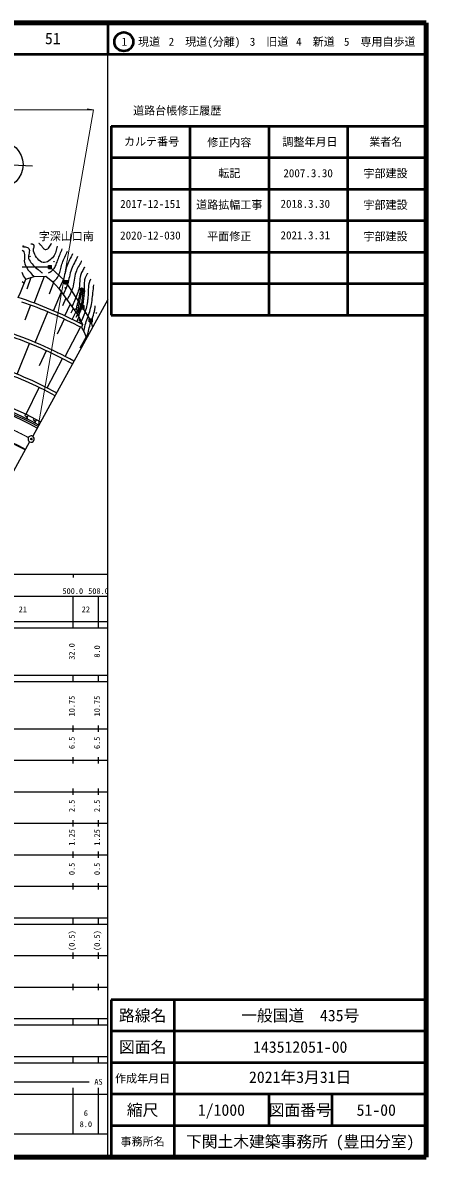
# Model space of a CAD drawing. Units: millimetres, scale not verified. Extents: x 40000 to 680000, y 20000 to 380000.
# Drawn here: x 551952 to 680000, y 20000 to 380000 of the extents above; entities that cross this region are included whole.
import ezdxf
from ezdxf.enums import TextEntityAlignment as Align

# ---------------------------------------------------------------- set-up
doc = ezdxf.new("R2010")
doc.units = ezdxf.units.MM
doc.header["$LTSCALE"] = 1000
doc.header["$PDMODE"] = 32
doc.header["$PDSIZE"] = 500
doc.linetypes.add('CHAIN', pattern=[18.5, 12, -1.5, 3.5, -1.5])
for name, color, linetype, lineweight in [('M-BGD', 7, 'Continuous', 25), ('M-BMK', 2, 'CHAIN', 13), ('M-BMK-HTXT', 7, 'Continuous', 13), ('M-BMK-ROW', 30, 'Continuous', 25), ('M-BMK-SRVR', 3, 'Continuous', 25), ('M-STR-HTXT', 7, 'Continuous', 13), ('M-TTL', 2, 'Continuous', 140), ('M-TTL-BAND', 7, 'Continuous', 25), ('M-TTL-FRAM', 2, 'Continuous', 50), ('M-TTL-LINE', 7, 'Continuous', 50)]:
    doc.layers.add(name, color=color, linetype=linetype, lineweight=lineweight)
doc.layers.add('M-OTRS', color=6, linetype='Continuous')
doc.layers.add('M-TTL-TXT', color=7, linetype='Continuous')
doc.styles.add('ＭＳ ゴシック', font='')
doc.styles.get('ＭＳ ゴシック').set_extended_font_data('MS Gothic')

msp = doc.modelspace()

# ---------------------------------------------------------------- linework, layer by layer
at = {"layer": 'M-BGD'}
for p, q in [((555088, 334446), (534111, 335468)), ((554583, 299170), (553310, 295494)), ((555626, 291028), (558831, 299553)), ((561766, 297542), (560306, 293917)), ((570288, 295410), (570651, 295065)), ((570512, 295664), (570731, 295123)), ((570915, 295640), (570809, 295179)), ((570981, 295088), (571290, 295442)), ((579000, 292196), (555125, 248769)), ((561676, 288591), (564254, 294582)), ((565668, 292575), (564590, 290166)), ((570638, 295056), (569472, 288833)), ((569745, 291764), (570010, 291703)), ((569857, 292451), (570138, 292390)), ((570047, 293116), (570263, 293053)), ((570115, 293745), (570376, 293660)), ((570245, 295020), (570615, 294936)), ((570264, 294408), (570501, 294325)), ((570809, 295179), (570638, 295056)), ((570800, 291401), (571054, 294956)), ((570966, 295114), (570809, 295179)), ((571157, 291901), (570837, 291921)), ((571208, 292388), (570874, 292431)), ((571253, 292880), (570908, 292911)), ((571317, 293404), (570945, 293428)), ((570966, 295114), (571054, 294956)), ((571364, 293930), (570984, 293978)), ((571422, 294484), (571024, 294526)), ((571527, 295009), (571047, 294850)), ((554399, 290417), (552623, 285597)), ((555899, 278549), (559948, 288237)), ((565358, 286943), (567058, 290601)), ((567928, 289366), (567220, 287878)), ((567668, 285843), (568789, 288144)), ((569330, 288342), (568879, 288016)), ((568981, 288925), (569358, 288437)), ((569219, 289582), (569597, 289500)), ((569472, 288833), (569330, 288342)), ((569410, 290344), (569741, 290268)), ((569550, 287814), (570800, 291401)), ((569577, 291070), (569875, 290983)), ((569950, 287946), (569639, 288068)), ((570126, 288431), (569809, 288556)), ((570287, 288861), (569953, 288969)), ((570429, 289303), (570121, 289452)), ((570604, 289748), (570268, 289874)), ((570747, 290160), (570414, 290294)), ((570888, 290558), (570557, 290703)), ((571013, 290986), (570703, 291122)), ((571121, 291450), (570808, 291517)), ((565142, 285940), (562921, 281183)), ((569321, 287389), (568861, 286458)), ((569097, 285137), (569811, 286561)), ((569550, 287814), (569195, 287568)), ((569248, 287605), (569627, 286935)), ((569749, 287425), (569429, 287730)), ((570080, 285973), (569811, 285442)), ((569989, 284685), (570347, 285388)), ((565410, 274109), (570238, 283433)), ((570878, 284228), (570564, 283263)), ((550196, 268460), (554131, 278195)), ((572064, 280323), (570120, 276765)), ((559386, 275932), (557202, 271158)), ((563104, 275167), (563024, 275213)), ((559741, 264093), (564535, 273435)), ((553007, 255744), (557161, 264266)), ((552809, 255834), (552601, 255379)), ((552601, 255379), (552788, 255295)), ((552788, 255295), (553468, 254939)), ((553468, 254939), (553700, 255382)), ((555473, 254456), (555241, 254012)), ((555241, 254012), (556127, 253549)), ((556127, 253549), (556359, 253992)), ((554161, 247016), (531062, 205000))]:
    msp.add_line(p, q, dxfattribs=at)
for points in [[(562913, 309112), (562795, 308679), (562686, 308238), (562575, 307795), (562454, 307357), (562313, 306930), (562142, 306520), (561932, 306133), (561672, 305777), (561355, 305418), (561005, 305060), (560626, 304722), (560224, 304419), (559801, 304171), (559363, 303995), (558915, 303907), (558460, 303926), (557962, 304070), (557503, 304314), (557083, 304642), (556703, 305040), (556361, 305490), (556058, 305979), (555794, 306489), (555568, 307006), (555382, 307513), (555343, 307754), (555367, 308008), (555431, 308269), (555510, 308531), (555580, 308788), (555618, 309036), (555599, 309267), (555500, 309477), (555412, 309566), (555305, 309630), (555183, 309673), (555050, 309698), (554911, 309711), (554769, 309714), (554630, 309712), (554497, 309708)], [(557039, 310179), (557045, 310169), (557052, 310159), (557058, 310149), (557065, 310139), (557072, 310129), (557079, 310119), (557086, 310109), (557093, 310100), (557175, 309992), (557259, 309885), (557344, 309779), (557431, 309674), (557519, 309571), (557610, 309470), (557703, 309372), (557799, 309276), (557973, 309092), (558143, 308887), (558316, 308677), (558493, 308477), (558678, 308299), (558876, 308160), (559090, 308073), (559322, 308053), (559635, 308126), (559912, 308282), (560158, 308505), (560380, 308777), (560582, 309082), (560771, 309401), (560953, 309717), (561132, 310013)], [(551815, 307804), (552060, 307589), (552260, 307329), (552449, 306894), (552534, 306427), (552545, 305937), (552516, 305433), (552476, 304924), (552457, 304420), (552491, 303928), (552609, 303459), (552811, 302981), (553049, 302518), (553318, 302070), (553614, 301637), (553934, 301218), (554272, 300813), (554626, 300421), (554991, 300041), (555363, 299674), (555545, 299509)], [(551938, 308950), (552242, 308905), (552554, 308877), (552865, 308848), (553163, 308802), (553439, 308724), (553681, 308596), (553880, 308403), (554046, 308063), (554091, 307688), (554051, 307286), (553962, 306868), (553861, 306442), (553783, 306020), (553765, 305610), (553843, 305223), (554046, 304754), (554295, 304310), (554585, 303888), (554909, 303485), (555261, 303100), (555635, 302730), (556023, 302373), (556421, 302026), (556821, 301687), (557217, 301354), (557340, 301251), (557462, 301147), (557586, 301044), (557711, 300943), (557838, 300845), (557968, 300751), (558100, 300662), (558237, 300578)], [(560114, 300621), (560363, 300750), (560608, 300889), (560847, 301041), (561078, 301204), (561300, 301378), (561511, 301564), (561709, 301763), (561894, 301973), (562115, 302281), (562300, 302611), (562457, 302958), (562593, 303318), (562718, 303684), (562840, 304053), (562965, 304419), (563103, 304777), (563284, 305215), (563462, 305655), (563640, 306095), (563815, 306536), (563990, 306977), (564165, 307418), (564340, 307859), (564515, 308300)], [(561537, 297790), (561819, 297958), (562116, 298169), (562358, 298381), (562576, 298618), (562772, 298876), (562951, 299151), (563114, 299437), (563266, 299730), (563409, 300027), (563546, 300323), (563716, 300737), (563855, 301163), (563973, 301596), (564077, 302035), (564176, 302475), (564279, 302914), (564396, 303349), (564533, 303777), (564709, 304249), (564897, 304717), (565095, 305181), (565299, 305643), (565507, 306102), (565717, 306561), (565927, 307020), (566134, 307481)], [(567759, 306658), (567527, 306176), (567290, 305696), (567053, 305216), (566818, 304735), (566589, 304252), (566368, 303766), (566158, 303274), (565964, 302777), (565785, 302245), (565633, 301704), (565499, 301156), (565374, 300606), (565249, 300056), (565116, 299509), (564966, 298969), (564788, 298438), (564576, 297920), (564376, 297472), (564173, 297015), (563959, 296560), (563726, 296117), (563468, 295697)], [(569385, 305834), (569128, 305331), (568865, 304830), (568600, 304330), (568337, 303828), (568082, 303324), (567836, 302815), (567606, 302300), (567394, 301777), (567195, 301197), (567027, 300606), (566881, 300008), (566750, 299405), (566623, 298800), (566493, 298197), (566349, 297599), (566184, 297009), (565988, 296430), (565752, 295866), (565532, 295382), (565307, 294888), (565073, 294393), (564821, 293908), (564779, 293836)], [(570564, 304311), (570555, 304293), (570545, 304276), (570536, 304259), (570527, 304241), (570518, 304224), (570509, 304206), (570500, 304189), (570491, 304171), (570272, 303752), (570047, 303335), (569820, 302918), (569597, 302500), (569381, 302078), (569177, 301652), (568990, 301219), (568824, 300777), (568648, 300180), (568513, 299573), (568406, 298957), (568313, 298338), (568221, 297718), (568115, 297103), (567982, 296494), (567808, 295897), (567629, 295398), (567433, 294907), (567223, 294421), (567000, 293940), (566768, 293463), (566528, 292989), (566282, 292517), (566037, 292050)], [(571558, 302430), (571552, 302416), (571545, 302403), (571538, 302390), (571531, 302376), (571525, 302363), (571518, 302349), (571511, 302336), (571505, 302323), (571341, 302007), (571169, 301695), (570993, 301385), (570820, 301073), (570654, 300758), (570501, 300439), (570366, 300112), (570255, 299777), (570148, 299307), (570085, 298829), (570052, 298345), (570036, 297859), (570022, 297371), (569998, 296885), (569950, 296404), (569864, 295928), (569730, 295395), (569577, 294867), (569409, 294343), (569227, 293824), (569035, 293308), (568833, 292794), (568625, 292283), (568413, 291773), (568199, 291263), (567986, 290753), (567776, 290243), (567607, 289822)], [(550556, 292823), (551264, 294405), (552998, 298613), (555545, 299509), (559313, 299559), (561537, 297790), (563468, 295697), (569639, 286938), (570878, 284228)], [(552998, 298613), (552836, 298825), (552535, 299271), (552259, 299734), (552006, 300210), (551775, 300698)], [(572554, 300545), (572550, 300536), (572545, 300527), (572541, 300519), (572536, 300510), (572532, 300501), (572527, 300492), (572523, 300483), (572519, 300474), (572409, 300264), (572293, 300056), (572175, 299849), (572058, 299642), (571947, 299432), (571845, 299219), (571757, 299001), (571685, 298777), (571590, 298365), (571522, 297949), (571477, 297528), (571450, 297105), (571438, 296679), (571438, 296254), (571445, 295828), (571455, 295404)], [(552419, 297207), (552158, 297474), (551833, 297803)], [(573551, 298659), (573549, 298655), (573546, 298651), (573544, 298647), (573542, 298642), (573539, 298638), (573537, 298634), (573535, 298630), (573532, 298625), (573476, 298521), (573418, 298417), (573360, 298314), (573302, 298210), (573247, 298104), (573197, 297998), (573153, 297889), (573116, 297777), (572974, 297186), (572877, 296588), (572813, 295983), (572772, 295374), (572744, 294762), (572718, 294150), (572683, 293539), (572629, 292931), (572597, 292617), (572568, 292303), (572541, 291988), (572512, 291674), (572478, 291360), (572437, 291047), (572387, 290736), (572324, 290428), (572189, 289875), (572040, 289326), (571876, 288780), (571700, 288239), (571513, 287700), (571316, 287165), (571110, 286633), (570897, 286105), (570678, 285579), (570509, 285176), (570478, 285103)], [(571365, 282009), (571466, 282434), (571574, 282992), (571678, 283552), (571795, 284105), (571942, 284644), (572117, 285175), (572301, 285703), (572491, 286229), (572681, 286755), (572870, 287282), (573051, 287811), (573222, 288343), (573378, 288878), (573515, 289420), (573647, 290024), (573763, 290632), (573865, 291242), (573956, 291854), (574038, 292468), (574113, 293083), (574183, 293699), (574251, 294315), (574319, 294932), (574390, 295548), (574465, 296163), (574546, 296777)], [(572191, 280017), (572191, 280018), (572399, 280516), (572564, 281033), (572700, 281565), (572819, 282104), (572934, 282645), (573059, 283182), (573206, 283709), (573396, 284296), (573595, 284881), (573798, 285464), (574001, 286048), (574198, 286633), (574384, 287221), (574556, 287814), (574707, 288411), (574754, 288626), (574794, 288841), (574830, 289057), (574862, 289274), (574891, 289492), (574917, 289710), (574942, 289928), (574967, 290146)], [(570564, 283263), (571365, 282009), (572191, 280017), (572233, 279888)], [(537329, 261900), (540440, 260903), (543073, 259975), (547776, 258125), (553007, 255744), (557631, 253328)]]:
    msp.add_lwpolyline(points, dxfattribs=at)
for centre, radius in [((544557, 334959), 7501), ((552115, 309096), 75), ((554287, 305858), 75), ((561891, 304184), 75), ((565458, 295861), 75), ((575358, 287861), 75), ((553258, 254556), 150), ((555828, 253224), 150)]:
    msp.add_circle(centre, radius, dxfattribs=at)
for centre, radius, start, end in [((570378, 295202), 226, 113.5111, 233.81596), ((570396, 295540), 169, 46.98782, 230.21148), ((570705, 295503), 251, 33.18901, 140.1324), ((570953, 295260), 383, 28.41433, 95.75713), ((571319, 295176), 267, 321.40236, 96.16263), ((506466, 160263), 139700, 62.54388, 71.60276), ((569806, 291382), 387, 99.00492, 233.76519), ((569945, 292084), 377, 103.36178, 238.12205), ((570091, 292744), 374, 96.67135, 231.43162), ((570213, 293416), 343, 106.44439, 241.20466), ((570328, 294046), 368, 99.96163, 234.7219), ((570486, 294722), 384, 128.95125, 234.76295), ((571045, 291683), 245, 287.99454, 62.75481), ((571081, 292155), 265, 286.70721, 61.46748), ((571128, 292644), 268, 287.38026, 62.14053), ((571176, 293156), 286, 285.60399, 60.36426), ((571231, 293676), 286, 287.57407, 62.33434), ((571277, 294219), 302, 286.63261, 61.39288), ((571365, 294768), 290, 281.26688, 56.02715), ((506466, 160263), 138700, 62.47513, 70.95565), ((568676, 288772), 341, 26.60611, 161.36638), ((569237, 289204), 379, 92.71655, 227.47682), ((569473, 289923), 426, 98.53222, 233.29249), ((569645, 290672), 403, 99.65147, 234.41174), ((569937, 288225), 279, 272.61228, 47.37255), ((570117, 288679), 248, 272.14352, 46.90379), ((570266, 289111), 252, 274.8001, 49.56037), ((570423, 289562), 260, 271.15522, 45.91549), ((570590, 289984), 236, 273.41202, 48.17229), ((570735, 290388), 229, 273.1005, 47.86077), ((570862, 290798), 242, 276.40236, 51.16263), ((570970, 291241), 258, 279.52804, 54.28831), ((562784, 286507), 475, 189.58219, 190.23646), ((569564, 287211), 283, 282.84591, 49.13843), ((569741, 287728), 302, 271.56961, 46.32988), ((506466, 160263), 128200, 61.19918, 71.89134), ((506466, 160263), 127200, 61.19918, 71.29614), ((506466, 160263), 116700, 61.19918, 72.27222), ((506466, 160263), 115700, 61.19918, 71.58293), ((506466, 160263), 104000, 61.19918, 84.42002), ((506466, 160263), 104520, 61.19918, 84.42002), ((506466, 160263), 105020, 61.19918, 84.42002), ((506466, 160263), 105020, 61.19918, 84.42002), ((506466, 160263), 96050, 61.19918, 84.42002), ((506466, 160263), 96250, 61.19918, 84.42002), ((506466, 160263), 96250, 61.19918, 84.42002)]:
    msp.add_arc(centre, radius, start, end, dxfattribs=at)
at = {"layer": 'M-BMK'}
msp.add_arc((506466, 160263), 100000, 61.77215, 65.35952, dxfattribs=at)
at = {"layer": 'M-BMK-ROW'}
for p, q in [((551786, 302550), (560119, 302508)), ((560119, 303007), (561119, 303007)), ((560119, 302007), (560119, 303007)), ((560269, 302857), (560969, 302157)), ((560269, 302157), (560969, 302857)), ((561119, 302007), (561119, 303007)), ((560119, 302007), (561119, 302007)), ((565267, 298156), (561119, 302033)), ((565267, 298185), (566267, 298185)), ((565267, 297185), (565267, 298185)), ((565267, 297185), (566267, 297185)), ((565417, 298035), (566117, 297335)), ((565417, 297335), (566117, 298035)), ((570611, 290227), (566091, 297185)), ((566267, 297185), (566267, 298185)), ((570442, 290227), (571442, 290227)), ((570442, 289227), (570442, 290227)), ((570442, 289227), (571442, 289227)), ((570592, 290077), (571292, 289377)), ((570592, 289377), (571292, 290077)), ((573249, 286086), (571253, 289227)), ((571442, 289227), (571442, 290227)), ((573058, 286086), (574058, 286086)), ((573058, 285086), (573058, 286086)), ((573058, 285086), (574058, 285086)), ((573208, 285936), (573908, 285236)), ((573208, 285236), (573908, 285936)), ((574189, 283445), (573711, 285086)), ((574058, 285086), (574058, 286086))]:
    msp.add_line(p, q, dxfattribs=at)
at = {"layer": 'M-BMK-SRVR'}
for start, end in [(61.19918, 241.19918), (241.19918, 61.19918)]:
    msp.add_arc((554643, 247893), 1000, start, end, dxfattribs=at)
at = {"layer": 'M-OTRS'}
msp.add_point((554720, 247903), dxfattribs=at)
at = {"layer": 'M-STR-HTXT'}
for p, q in [((430189, 352299), (574433, 352299)), ((556821, 251854), (574433, 352299)), ((574433, 352299), (572433, 352632))]:
    msp.add_line(p, q, dxfattribs=at)
at = {"layer": 'M-TTL'}
for p, q in [((680000, 380000), (40000, 380000)), ((680000, 20000), (680000, 380000)), ((40000, 20000), (680000, 20000))]:
    msp.add_line(p, q, dxfattribs=at)
at = {"layer": 'M-TTL-BAND'}
for p, q in [((579000, 20000), (579000, 370000)), ((40000, 205000), (579000, 205000)), ((568000, 205000), (568000, 204000)), ((68000, 198000), (579000, 198000)), ((568000, 188000), (568000, 198000)), ((576000, 188000), (576000, 198000)), ((40000, 190000), (579000, 190000)), ((40000, 188000), (579000, 188000)), ((40000, 173000), (579000, 173000)), ((568000, 171000), (568000, 173000)), ((576000, 171000), (576000, 173000)), ((40000, 171000), (579000, 171000)), ((40000, 156000), (579000, 156000)), ((568000, 155000), (568000, 157000)), ((576000, 155000), (576000, 157000)), ((46000, 146000), (579000, 146000)), ((568000, 145000), (568000, 147000)), ((576000, 145000), (576000, 147000)), ((568000, 135000), (568000, 137000)), ((576000, 135000), (576000, 137000)), ((52000, 136000), (579000, 136000)), ((46000, 126000), (579000, 126000)), ((568000, 125000), (568000, 127000)), ((576000, 125000), (576000, 127000)), ((52000, 116000), (579000, 116000)), ((568000, 115000), (568000, 117000)), ((576000, 115000), (576000, 117000)), ((46000, 106000), (579000, 106000)), ((568000, 105000), (568000, 107000)), ((576000, 105000), (576000, 107000)), ((40000, 96000), (579000, 96000)), ((40000, 94000), (579000, 94000)), ((568000, 94000), (568000, 96000)), ((576000, 94000), (576000, 96000)), ((49000, 84000), (579000, 84000)), ((568000, 83000), (568000, 85000)), ((576000, 83000), (576000, 85000)), ((40000, 74000), (579000, 74000)), ((568000, 73000), (568000, 75000)), ((576000, 73000), (576000, 75000)), ((40000, 64000), (579000, 64000)), ((40000, 62000), (579000, 62000)), ((568000, 62000), (568000, 64000)), ((576000, 62000), (576000, 64000)), ((40000, 52000), (579000, 52000)), ((568000, 50000), (568000, 52000)), ((576000, 50000), (576000, 52000)), ((40000, 50000), (579000, 50000)), ((71000, 44000), (573000, 44000)), ((40000, 40000), (579000, 40000)), ((568000, 27500), (568000, 42000)), ((576000, 27500), (576000, 42000)), ((68000, 27500), (579000, 27500))]:
    msp.add_line(p, q, dxfattribs=at)
at = {"layer": 'M-TTL-FRAM'}
for p, q in [((580000, 347197), (580000, 287197)), ((580000, 347197), (680000, 347197)), ((580000, 287197), (680000, 287197)), ((680000, 70000), (580000, 70000)), ((580000, 70000), (580000, 20000))]:
    msp.add_line(p, q, dxfattribs=at)
at = {"layer": 'M-TTL-LINE'}
for p, q in [((579000, 380000), (579000, 370000)), ((40000, 370000), (680000, 370000)), ((605000, 347197), (605000, 287197)), ((630000, 347197), (630000, 287197)), ((655000, 347197), (655000, 287197)), ((580000, 337197), (680000, 337197)), ((580000, 327197), (680000, 327197)), ((580000, 317197), (680000, 317197)), ((580000, 307197), (680000, 307197)), ((580000, 297197), (680000, 297197)), ((600000, 70000), (600000, 20000)), ((680000, 60000), (580000, 60000)), ((680000, 50000), (580000, 50000)), ((680000, 40000), (580000, 40000)), ((630000, 40000), (630000, 30000)), ((650000, 40000), (650000, 30000)), ((680000, 30000), (580000, 30000))]:
    msp.add_line(p, q, dxfattribs=at)
msp.add_circle((584031, 373958), 3000, dxfattribs=at)

# ---------------------------------------------------------------- texts
at = {"layer": 'M-BMK-HTXT', "style": 'ＭＳ ゴシック'}
msp.add_text('字深山口南', height=2566, dxfattribs=at).set_placement((557039, 310179), align=Align.BOTTOM_LEFT)
at = {"layer": 'M-TTL-BAND', "style": 'ＭＳ ゴシック'}
for s, p in [('500.0', (567844, 198195)), ('508.0', (576000, 198195)), ('21', (552000, 192405)), ('22', (572000, 192405)), ('AS', (576000, 42500)), ('6', (572000, 32523)), ('8.0', (572000, 29033))]:
    msp.add_text(s, height=1833, dxfattribs=at).set_placement(p, align=Align.BOTTOM_CENTER)
for s, p in [('32.0', (569000, 180500)), ('8.0', (577000, 180500)), ('10.75', (569000, 163174)), ('10.75', (577000, 163174)), ('6.5', (569000, 151500)), ('6.5', (577000, 151500)), ('2.5', (569000, 131500)), ('2.5', (577000, 131500)), ('1.25', (569000, 121500)), ('1.25', (577000, 121500)), ('0.5', (569000, 111500)), ('0.5', (577000, 111500)), ('(0.5)', (569000, 88764)), ('(0.5)', (577000, 88764))]:
    msp.add_text(s, height=1833, rotation=90, dxfattribs=at).set_placement(p, align=Align.BOTTOM_CENTER)
at = {"layer": 'M-TTL-TXT', "style": 'ＭＳ ゴシック'}
for s, height, p in [('51', 3666, (561497, 375000)), ('1\u3000現道', 2566, (589448, 373958)), ('2\u3000現道(分離)', 2566, (609619, 373958)), ('3\u3000旧道', 2566, (630121, 373958)), ('4\u3000新道', 2566, (644824, 373958)), ('5\u3000専用自歩道', 2566, (665228, 373958)), ('道路台帳修正履歴', 2566, (600968, 352113)), ('カルテ番号', 2566, (592839, 342277)), ('修正内容', 2566, (617509, 342023)), ('調整年月日', 2566, (643089, 342197)), ('業者名', 2566, (667134, 342197)), ('転記', 2566, (617500, 332245)), ('2007.3.30', 2566, (642500, 332245)), ('宇部建設', 2566, (667077, 332189)), ('道路拡幅工事', 2566, (617500, 322245)), ('宇部建設', 2566, (667077, 322189)), ('平面修正', 2566, (617500, 312245)), ('宇部建設', 2566, (667077, 312189)), ('路線名', 3666, (590000, 65000)), ('路線名', 3666, (590000, 65000)), ('一般国道\u3000435号', 3666, (640000, 65000)), ('図面名', 3666, (590000, 55000)), ('図面名', 3666, (590000, 55000)), ('143512051-00', 3666, (640000, 55000)), ('作成年月日', 2566, (590000, 45000)), ('作成年月日', 2566, (590000, 45000)), ('縮尺', 3666, (590000, 35000)), ('縮尺', 3666, (590000, 35000)), ('1/1000', 3666, (615000, 35000)), ('図面番号', 3666, (640000, 35000)), ('図面番号', 3666, (640000, 35000)), ('51-00', 3666, (664125, 35000)), ('事務所名', 2566, (590000, 25000)), ('事務所名', 2566, (590000, 25000)), ('下関土木建築事務所 (豊田分室)', 3666, (640000, 25000))]:
    msp.add_text(s, height=height, dxfattribs=at).set_placement(p, align=Align.MIDDLE_CENTER)
for s, height, p in [('2017-12-151', 2566, (582875, 320439)), ('2018.3.30', 2566, (633750, 320495)), ('2020-12-030', 2566, (582875, 310439)), ('2021.3.31', 2566, (633750, 310495)), ('2021年3月31日', 3666, (623750, 42500))]:
    msp.add_text(s, height=height, dxfattribs=at).set_placement(p, align=Align.BOTTOM_LEFT)

doc.saveas('drawing.dxf')
